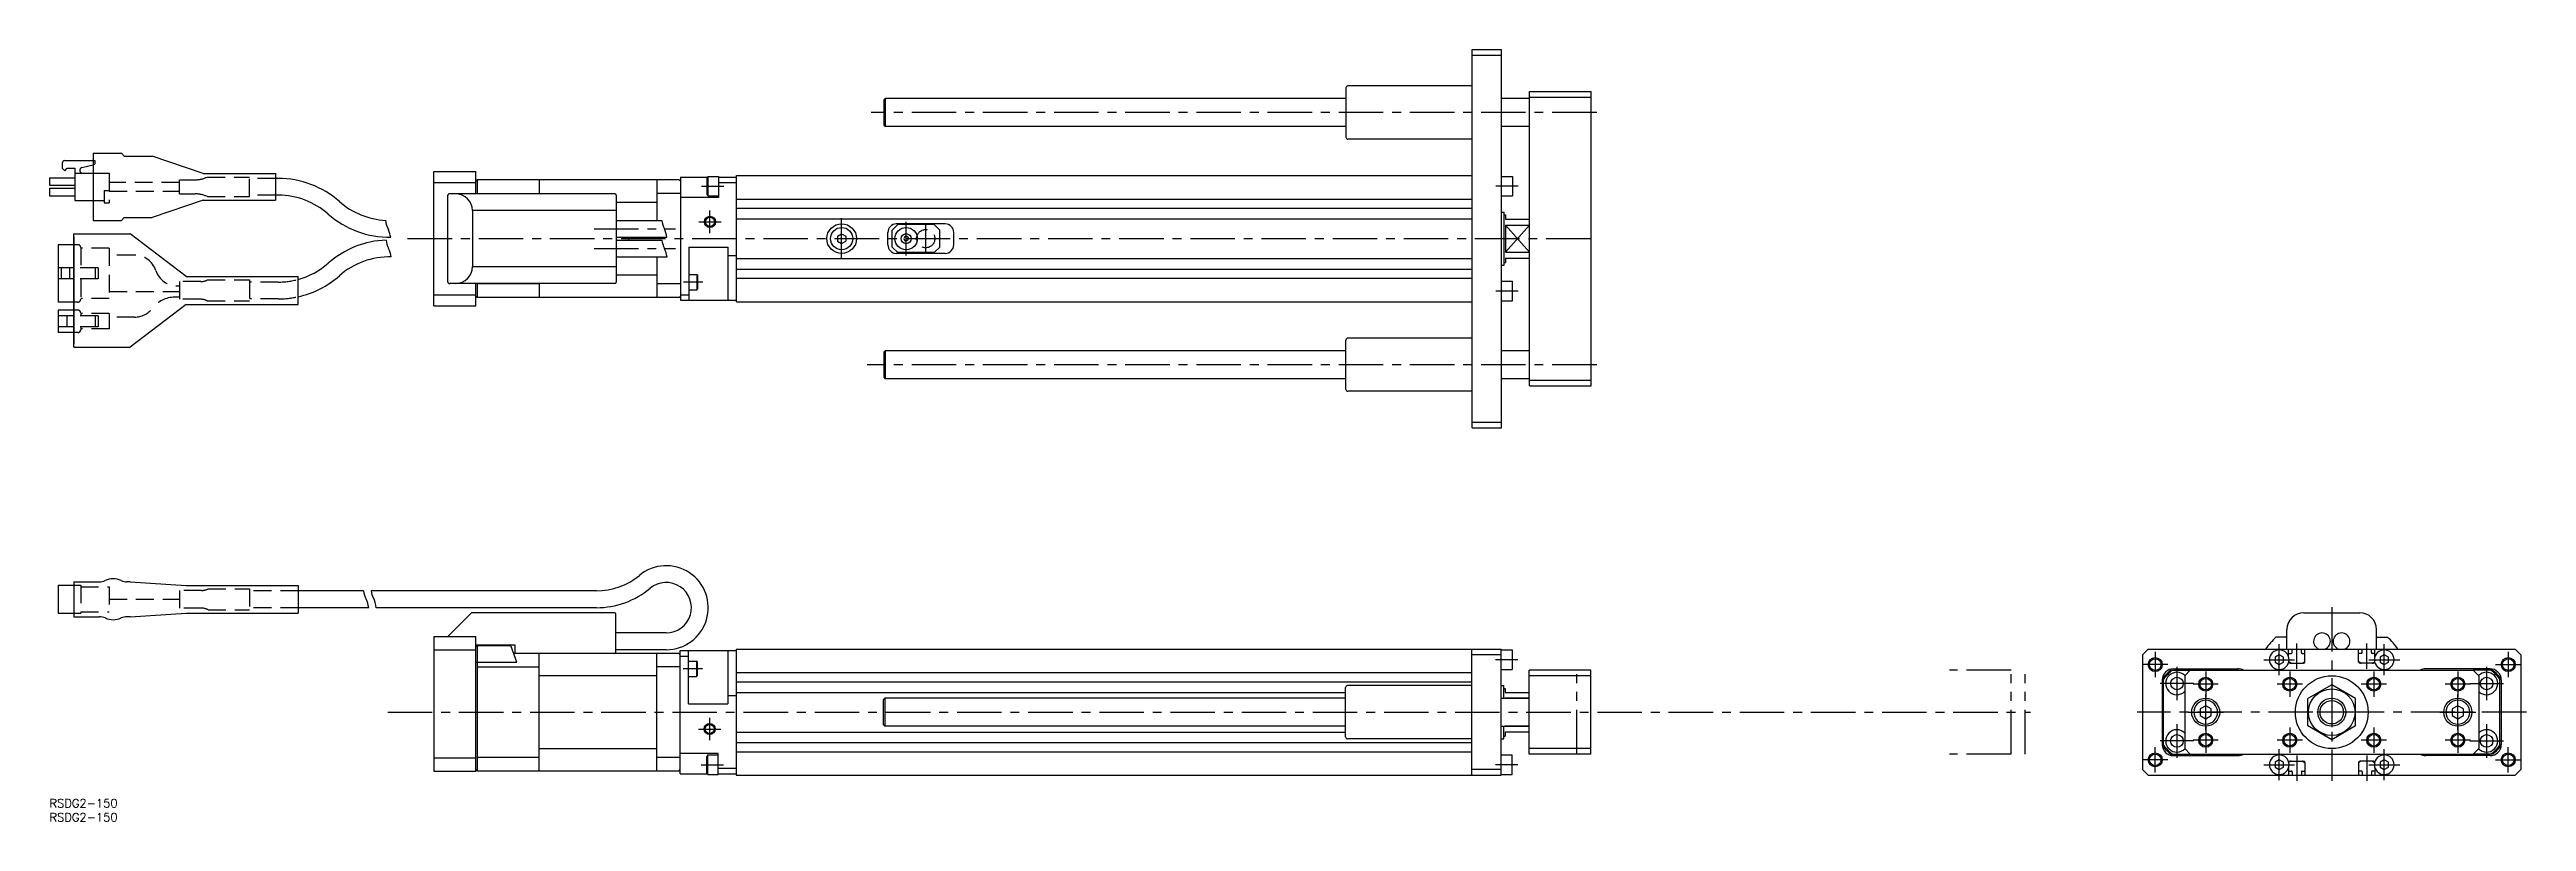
# Model space of a CAD drawing. Extents: x 0 to 884, y -8 to 268.
import ezdxf

# ---------------------------------------------------------------- set-up
doc = ezdxf.new("R2010")
doc.units = 0
doc.header["$LTSCALE"] = 0.5
for name, pattern in [('CENTER', [50.8, 31.75, -6.35, 6.35, -6.35]), ('DASHED', [19.05, 12.7, -6.35]), ('PHANTOM', [63.5, 31.75, -6.35, 6.35, -6.35, 6.35, -6.35])]:
    doc.linetypes.add(name, pattern=pattern)
for name, color, linetype in [('MSM_CENTER', 1, 'CENTER'), ('MSM_CONTINUOUS', 7, 'CONTINUOUS'), ('MSM_DASHED', 4, 'DASHED'), ('MSM_IMAGINARY', 6, 'PHANTOM'), ('MSM_NARROW', 5, 'CONTINUOUS'), ('MSM_PART_NUMBER', 7, 'CONTINUOUS')]:
    doc.layers.add(name, color=color, linetype=linetype)
doc.styles.get("Standard").update_dxf_attribs({"font": 'txt.shx', "height": 3, "bigfont": 'bigfont.shx'})

# ---------------------------------------------------------------- blocks, each defined once
blk = doc.blocks.new('*U2')
at = {"layer": 'MSM_PART_NUMBER'}
blk.add_text('RSDG2-150', height=3, dxfattribs=at).set_placement((0, -3))
blk = doc.blocks.new('*U3')
at = {"layer": 'MSM_PART_NUMBER'}
blk.add_text('RSDG2-150', height=3, dxfattribs=at).set_placement((0, -8))

msp = doc.modelspace()

# ---------------------------------------------------------------- linework, layer by layer
at = {"layer": 'MSM_CENTER'}
for p, q in [((552.24, 245.04), (293.23, 245.04)), ((232.74, 218.78), (240.74, 218.78)), ((524.24, 218.78), (516.24, 218.78)), ((194.34, 203.54), (223.48, 203.54)), ((231.74, 206.04), (239.74, 206.04)), ((235.74, 202.04), (235.74, 210.04)), ((282.74, 192.74), (282.74, 207.34)), ((305.74, 194.04), (305.74, 206.04)), ((312.74, 194.79), (312.74, 205.29)), ((127.8, 200.04), (552.24, 200.04)), ((194.34, 196.54), (223.46, 196.56)), ((233.24, 184.54), (226.24, 184.54)), ((524.24, 181.31), (516.24, 181.31)), ((552.24, 155.04), (291.84, 155.04)), ((814.61, 68.5), (814.61, 6.5)), ((795.87, 44.24), (795.87, 55.24)), ((802.11, 46.5), (802.11, 55.5)), ((827.11, 46.5), (827.11, 55.5)), ((833.35, 44.24), (833.35, 55.24)), ((233.12, 46.5), (226.12, 46.5)), ((524.12, 49.74), (516.12, 49.74)), ((756.11, 48), (747.11, 48)), ((751.61, 52.5), (751.61, 43.5)), ((759.35, 47.25), (759.35, 35.25)), ((769.61, 45.5), (769.61, 36.36)), ((790.37, 49.74), (801.37, 49.74)), ((799.61, 45.5), (799.61, 36.5)), ((827.85, 49.74), (838.85, 49.74)), ((829.61, 45.5), (829.61, 36.5)), ((859.61, 45.5), (859.61, 36.36)), ((869.86, 47.25), (869.86, 35.25)), ((873.11, 48), (882.11, 48)), ((877.61, 52.5), (877.61, 43.5)), ((765.35, 41.25), (753.35, 41.25)), ((774.11, 41), (765.11, 41)), ((769.61, 24.62), (769.61, 37.37)), ((804.11, 41), (795.11, 41)), ((814.61, 41.5), (814.61, 20.5)), ((834.11, 41), (825.11, 41)), ((864.11, 41), (855.11, 41)), ((859.61, 24.62), (859.61, 37.37)), ((863.86, 41.25), (875.86, 41.25)), ((120.72, 31), (707.12, 31)), ((235.62, 29), (235.62, 21)), ((884.11, 31), (745.11, 31)), ((759.35, 26.75), (759.35, 14.75)), ((763.23, 31), (775.98, 31)), ((825.11, 31), (804.11, 31)), ((853.23, 31), (865.98, 31)), ((869.86, 26.75), (869.86, 14.75)), ((231.62, 25), (239.62, 25)), ((751.61, 9.5), (751.61, 18.5)), ((765.35, 20.75), (753.35, 20.75)), ((774.11, 21), (765.11, 21)), ((769.61, 26.04), (769.61, 16.5)), ((804.11, 21), (795.11, 21)), ((795.87, 6.76), (795.87, 17.76)), ((799.61, 25.5), (799.61, 16.5)), ((834.11, 21), (825.11, 21)), ((829.61, 25.5), (829.61, 16.5)), ((833.35, 6.76), (833.35, 17.76)), ((864.11, 21), (855.11, 21)), ((859.61, 26.04), (859.61, 16.5)), ((863.86, 20.75), (875.86, 20.75)), ((877.61, 9.5), (877.61, 18.5)), ((232.62, 12.26), (240.62, 12.26)), ((524.12, 12.26), (516.12, 12.26)), ((756.11, 14), (747.11, 14)), ((790.37, 12.26), (801.37, 12.26)), ((802.11, 15.5), (802.11, 6.5)), ((827.11, 15.5), (827.11, 6.5)), ((827.85, 12.26), (838.85, 12.26)), ((873.11, 14), (882.11, 14))]:
    msp.add_line(p, q, dxfattribs=at)
at = {"layer": 'MSM_CONTINUOUS'}
for p, q in [((507.74, 132.54), (507.74, 267.54)), ((507.74, 267.54), (518.24, 267.54)), ((507.74, 265.54), (518.24, 265.54)), ((518.24, 132.54), (518.24, 267.54)), ((298.24, 250.04), (297.74, 249.54)), ((297.74, 249.54), (297.74, 240.54)), ((298.24, 250.04), (298.24, 240.04)), ((462.74, 250.04), (298.24, 250.04)), ((462.74, 253.84), (462.74, 236.24)), ((507.74, 254.54), (463.44, 254.54)), ((528.24, 250.04), (518.24, 250.04)), ((528.24, 147.54), (528.24, 252.54)), ((528.24, 252.54), (550.24, 252.54)), ((528.24, 250.54), (550.24, 250.54)), ((550.24, 147.54), (550.24, 252.54)), ((297.74, 240.54), (298.24, 240.04)), ((462.74, 240.04), (298.24, 240.04)), ((528.24, 240.04), (518.24, 240.04)), ((15.63, 230.54), (15.63, 206.54)), ((15.63, 230.54), (25.63, 230.54)), ((26.63, 229.54), (25.63, 230.54)), ((507.74, 235.54), (463.44, 235.54)), ((0, 221.78), (9, 221.78)), ((0, 221.78), (0, 219.08)), ((4.5, 227), (4.5, 225.2)), ((5.4, 224.3), (4.5, 225.2)), ((5.4, 227.9), (15.63, 227.9)), ((5.4, 224.3), (6.3, 225.2)), ((6.3, 225.2), (9, 225.2)), ((9, 225.2), (9, 213.68)), ((9, 223.4), (15.63, 223.4)), ((11.56, 225.4), (15.63, 226.44)), ((26.63, 229.54), (36.63, 229.54)), ((54.78, 223.34), (36.63, 229.54)), ((54.78, 223.34), (80.63, 223.34)), ((80.63, 223.34), (80.63, 213.74)), ((81.64, 221.54), (80.63, 221.54)), ((137.12, 224.04), (152.12, 224.04)), ((137.12, 176.04), (137.12, 224.04)), ((152.12, 216.04), (152.12, 224.04)), ((152.62, 221.04), (152.12, 220.54)), ((152.62, 221.04), (152.62, 216.04)), ((224.74, 221.04), (152.62, 221.04)), ((174.72, 221.04), (174.72, 216.04)), ((216.74, 221.04), (216.74, 206.54)), ((224.74, 221.04), (225.24, 220.54)), ((225.24, 222.04), (234.9, 222.04)), ((225.24, 222.04), (225.24, 178.04)), ((235.04, 222.28), (234.74, 221.76)), ((234.74, 215.8), (234.74, 221.76)), ((235.04, 215.28), (235.04, 222.28)), ((235.04, 222.28), (238.74, 222.28)), ((238.74, 222.28), (238.74, 214.78)), ((238.74, 222.04), (245.24, 222.04)), ((245.24, 222.54), (507.74, 222.54)), ((245.24, 177.54), (245.24, 222.54)), ((245.24, 177.54), (245.24, 222.54)), ((518.24, 222.28), (522.24, 222.28)), ((522.24, 222.28), (522.24, 215.28)), ((0, 219.08), (9, 219.08)), ((0, 218), (9, 218)), ((0, 218), (0, 215.3)), ((0, 215.3), (9, 215.3)), ((9, 213.68), (15.63, 213.68)), ((54.78, 213.74), (36.63, 207.54)), ((54.78, 213.74), (80.63, 213.74)), ((81.64, 215.54), (80.63, 215.54)), ((137.12, 220.04), (152.12, 220.04)), ((142.14, 184.55), (142.14, 215.54)), ((201.74, 216.04), (142.83, 216.04)), ((152.62, 216.21), (174.72, 216.21)), ((202.24, 215.54), (202.24, 184.54)), ((202.24, 213.11), (216.74, 213.11)), ((225.24, 216.21), (216.74, 216.21)), ((238.74, 214.78), (225.24, 214.78)), ((235.04, 215.28), (234.74, 215.8)), ((235.04, 215.28), (238.74, 215.28)), ((238.74, 220.04), (245.24, 220.04)), ((245.24, 214.19), (507.74, 214.19)), ((518.24, 215.28), (522.24, 215.28)), ((15.63, 206.54), (25.63, 206.54)), ((26.63, 207.54), (25.63, 206.54)), ((26.63, 207.54), (36.63, 207.54)), ((150.94, 210.04), (150.94, 190.04)), ((202.24, 210.04), (150.94, 210.04)), ((202.24, 206.54), (218.53, 206.54)), ((245.24, 210.89), (507.74, 210.89)), ((245.24, 207.13), (507.74, 207.13)), ((302.74, 205.04), (300.74, 203.04)), ((319.74, 205.29), (302.24, 205.29)), ((315.74, 205.04), (302.74, 205.04)), ((317.74, 203.04), (315.74, 205.04)), ((518.24, 209.54), (519.24, 209.54)), ((519.24, 190.54), (519.24, 209.54)), ((519.24, 208.54), (519.74, 208.54)), ((519.74, 208.54), (519.74, 207.04)), ((519.74, 207.04), (528.24, 207.04)), ((519.74, 204.87), (528.24, 204.87)), ((519.74, 204.87), (519.74, 195.22)), ((3.13, 197.89), (3.13, 177.39)), ((8.73, 197.89), (3.13, 197.89)), ((8.73, 161.34), (8.73, 201.74)), ((8.73, 201.74), (28.73, 201.74)), ((8.73, 200.74), (8.73, 162.34)), ((48.73, 186.49), (28.73, 201.74)), ((202.24, 200.54), (220.38, 200.54)), ((202.24, 199.54), (218.58, 199.54)), ((206.64, 200.54), (206.64, 199.54)), ((228.24, 197.04), (228.24, 178.04)), ((228.24, 197.04), (242.24, 197.04)), ((242.24, 178.04), (242.24, 197.04)), ((281.24, 200.91), (282.74, 201.78)), ((281.24, 200.91), (281.24, 199.18)), ((281.24, 199.18), (282.74, 198.31)), ((282.74, 201.78), (284.24, 200.91)), ((282.74, 198.31), (284.24, 199.18)), ((284.24, 200.91), (284.24, 199.18)), ((299.24, 197.79), (299.24, 202.29)), ((300.74, 197.04), (300.74, 203.04)), ((300.74, 197.04), (302.74, 195.04)), ((319.74, 194.79), (302.24, 194.79)), ((315.74, 195.04), (302.74, 195.04)), ((305.31, 200.79), (304.88, 200.04)), ((304.88, 200.04), (305.31, 199.29)), ((306.17, 200.79), (305.31, 200.79)), ((306.17, 199.29), (305.31, 199.29)), ((306.17, 200.79), (306.61, 200.04)), ((306.61, 200.04), (306.17, 199.29)), ((317.74, 197.04), (315.74, 195.04)), ((317.74, 197.04), (317.74, 203.04)), ((322.74, 197.79), (322.74, 202.29)), ((519.74, 195.22), (528.24, 195.22)), ((8.73, 189.64), (3.13, 189.64)), ((4.13, 189.64), (4.13, 185.64)), ((7.13, 189.64), (7.13, 185.64)), ((48.73, 186.49), (88.73, 186.49)), ((88.73, 176.59), (88.73, 186.49)), ((150.94, 190.04), (202.24, 190.04)), ((202.24, 193.54), (220.42, 193.54)), ((216.74, 186.98), (202.24, 186.98)), ((216.74, 193.54), (216.74, 179.04)), ((228.24, 187.29), (231.04, 187.29)), ((231.04, 187.29), (231.04, 181.79)), ((231.24, 187.09), (231.04, 187.29)), ((231.24, 187.09), (231.24, 181.99)), ((242.24, 194.04), (245.24, 194.04)), ((245.24, 192.96), (507.74, 192.96)), ((245.24, 189.19), (507.74, 189.19)), ((245.24, 185.89), (507.74, 185.89)), ((518.24, 190.54), (519.24, 190.54)), ((519.24, 191.54), (519.74, 191.54)), ((519.74, 193.04), (519.74, 191.54)), ((519.74, 193.04), (528.24, 193.04)), ((8.73, 185.64), (3.13, 185.64)), ((8.73, 177.39), (3.13, 177.39)), ((137.12, 180.04), (152.12, 180.04)), ((201.74, 184.04), (142.83, 184.04)), ((152.12, 179.54), (152.12, 184.04)), ((152.12, 180.04), (152.12, 184.04)), ((152.12, 176.04), (152.12, 180.04)), ((152.12, 179.54), (152.62, 179.04)), ((152.62, 184.04), (152.62, 179.04)), ((174.72, 183.88), (152.62, 183.88)), ((224.74, 179.04), (152.62, 179.04)), ((174.72, 184.04), (174.72, 179.04)), ((225.24, 183.88), (216.74, 183.88)), ((224.74, 179.04), (225.24, 179.54)), ((225.24, 180.04), (228.24, 180.04)), ((225.24, 178.04), (245.24, 178.04)), ((228.24, 181.79), (231.04, 181.79)), ((231.24, 181.99), (231.04, 181.79)), ((245.24, 177.54), (507.74, 177.54)), ((518.24, 184.81), (522.24, 184.81)), ((518.24, 177.81), (522.24, 177.81)), ((522.24, 177.81), (522.24, 184.81)), ((3.13, 174.54), (3.13, 166.54)), ((8.73, 174.54), (3.13, 174.54)), ((8.73, 172.54), (3.13, 172.54)), ((8.73, 168.54), (3.13, 168.54)), ((6.13, 172.54), (6.13, 168.54)), ((48.73, 176.59), (28.73, 161.34)), ((48.73, 176.59), (88.73, 176.59)), ((137.12, 176.04), (152.12, 176.04)), ((8.73, 166.54), (3.13, 166.54)), ((8.73, 161.34), (28.73, 161.34)), ((298.24, 160.04), (297.74, 159.54)), ((297.74, 159.54), (297.74, 150.54)), ((298.24, 160.04), (298.24, 150.04)), ((462.74, 160.04), (298.24, 160.04)), ((462.74, 146.24), (462.74, 163.84)), ((507.74, 164.54), (463.44, 164.54)), ((528.24, 160.04), (518.24, 160.04)), ((297.74, 150.54), (298.24, 150.04)), ((462.74, 150.04), (298.24, 150.04)), ((507.74, 145.54), (463.44, 145.54)), ((528.24, 150.04), (518.24, 150.04)), ((528.24, 149.54), (550.24, 149.54)), ((528.24, 147.54), (550.24, 147.54)), ((507.74, 134.54), (518.24, 134.54)), ((507.74, 132.54), (518.24, 132.54)), ((3.13, 76.3), (3.13, 66.3)), ((3.13, 76.3), (8.73, 76.3)), ((8.73, 77.5), (8.73, 65.1)), ((8.73, 77.5), (17.82, 77.5)), ((28.73, 77.5), (27.63, 77.5)), ((28.73, 77.5), (48.73, 76.25)), ((48.73, 76.25), (88.73, 76.25)), ((88.73, 76.25), (88.73, 66.35)), ((112.08, 74.3), (88.73, 74.3)), ((195.2, 74.3), (114.76, 74.3)), ((3.13, 66.3), (8.73, 66.3)), ((8.73, 65.1), (17.82, 65.1)), ((28.73, 65.1), (27.63, 65.1)), ((28.73, 65.1), (48.73, 66.35)), ((48.73, 66.35), (88.73, 66.35)), ((113.93, 68.3), (88.73, 68.3)), ((195.2, 68.3), (116.61, 68.3)), ((150.48, 66.35), (142.12, 58)), ((201.62, 66.5), (150.83, 66.5)), ((202.12, 52.5), (202.12, 66)), ((804.61, 66.5), (824.61, 66.5)), ((137.12, 58), (152.12, 58)), ((137.12, 58), (137.12, 10)), ((137.12, 53.28), (152.12, 53.28)), ((152.12, 10), (152.12, 58)), ((152.12, 55), (166.12, 55)), ((152.62, 54.8), (152.12, 54.3)), ((152.62, 54.8), (152.62, 10)), ((152.62, 54.8), (164.27, 54.8)), ((166.8, 48.84), (164.74, 54.47)), ((166.12, 55), (166.12, 52)), ((220.12, 59.3), (202.12, 59.3)), ((220.12, 53.3), (202.12, 53.3)), ((245.12, 53.5), (518.12, 53.5)), ((245.12, 53.5), (245.12, 8.5)), ((507.62, 8.5), (507.62, 53.5)), ((518.12, 8.5), (518.12, 53.5)), ((518.12, 53.24), (522.12, 53.24)), ((522.12, 53.24), (522.12, 46.24)), ((747.11, 51.5), (749.11, 53.5)), ((749.11, 53.5), (880.11, 53.5)), ((798.61, 57.8), (794.69, 57.8)), ((798.61, 53.5), (798.61, 60.5)), ((799.21, 50.82), (799.21, 53.5)), ((800.46, 52.3), (800.46, 53.5)), ((803.76, 52.3), (803.76, 53.5)), ((805.01, 49), (805.01, 53.5)), ((824.21, 49), (824.21, 53.5)), ((825.46, 52.3), (825.46, 53.5)), ((828.76, 52.3), (828.76, 53.5)), ((830.01, 50.82), (830.01, 53.5)), ((830.61, 53.5), (830.61, 60.5)), ((830.61, 57.8), (834.52, 57.8)), ((880.11, 53.5), (882.11, 51.5)), ((152.12, 48.84), (166.8, 48.84)), ((152.12, 48.84), (166.14, 48.84)), ((152.62, 47.16), (174.61, 47.16)), ((224.62, 52), (165.64, 52)), ((174.61, 52), (174.61, 10)), ((216.62, 52), (216.62, 10)), ((225.12, 47.16), (216.62, 47.16)), ((224.62, 52), (225.12, 51.5)), ((225.12, 53), (245.12, 53)), ((225.12, 9), (225.12, 53)), ((225.12, 51), (228.12, 51)), ((228.12, 34), (228.12, 53)), ((228.12, 49.25), (230.92, 49.25)), ((230.92, 49.25), (230.92, 43.75)), ((231.12, 49.05), (230.92, 49.25)), ((231.12, 49.05), (231.12, 43.95)), ((242.12, 53), (242.12, 34)), ((245.12, 45.15), (507.62, 45.15)), ((518.12, 51.5), (507.62, 51.5)), ((518.12, 46.24), (522.12, 46.24)), ((528.12, 16), (528.12, 46)), ((550.12, 46), (528.12, 46)), ((550.12, 16), (550.12, 46)), ((747.11, 51.5), (747.11, 10.5)), ((757.15, 46), (764.11, 46)), ((758.11, 46.5), (781.11, 46.5)), ((762.11, 44), (764.11, 46)), ((764.11, 46), (865.11, 46)), ((795.87, 51.47), (794.37, 50.6)), ((794.37, 50.6), (794.37, 48.87)), ((794.37, 48.87), (795.87, 48.01)), ((797.37, 50.6), (795.87, 51.47)), ((795.87, 48.01), (797.37, 48.87)), ((797.37, 48.87), (797.37, 50.6)), ((800.03, 48.53), (799.3, 48.95)), ((799.41, 52), (800.16, 52)), ((799.71, 48.5), (804.51, 48.5)), ((804.06, 52), (804.81, 52)), ((804.19, 48.53), (804.91, 48.94)), ((825.03, 48.53), (824.31, 48.94)), ((825.16, 52), (824.41, 52)), ((829.51, 48.5), (824.71, 48.5)), ((829.81, 52), (829.06, 52)), ((829.19, 48.53), (829.92, 48.95)), ((833.35, 51.47), (831.85, 50.6)), ((831.85, 50.6), (831.85, 48.87)), ((831.85, 48.87), (833.35, 48.01)), ((834.85, 50.6), (833.35, 51.47)), ((833.35, 48.01), (834.85, 48.87)), ((834.85, 48.87), (834.85, 50.6)), ((871.11, 46.5), (848.11, 46.5)), ((872.07, 46), (865.11, 46)), ((865.11, 46), (867.11, 44)), ((882.11, 51.5), (882.11, 10.5)), ((174.61, 44.06), (216.62, 44.06)), ((228.12, 43.75), (230.92, 43.75)), ((231.12, 43.95), (230.92, 43.75)), ((242.12, 37), (245.12, 37)), ((245.12, 41.85), (507.62, 41.85)), ((245.12, 38.09), (462.62, 38.09)), ((297.62, 35.5), (298.12, 36)), ((297.62, 26.5), (297.62, 35.5)), ((298.12, 36), (298.12, 26)), ((462.62, 36), (298.12, 36)), ((462.62, 22.2), (462.62, 39.8)), ((507.62, 40.5), (463.32, 40.5)), ((518.12, 40.5), (519.12, 40.5)), ((518.12, 36), (528.12, 36)), ((519.12, 36), (519.12, 40.5)), ((519.12, 39.5), (519.62, 39.5)), ((519.62, 39.5), (519.62, 38)), ((519.62, 39.5), (519.62, 38)), ((519.62, 38), (528.12, 38)), ((528.12, 36), (519.62, 36)), ((550.12, 44), (528.12, 44)), ((754.11, 42.5), (754.11, 19.5)), ((754.61, 18.54), (754.61, 43.46)), ((762.11, 44), (762.11, 18)), ((814.61, 40.81), (806.11, 35.91)), ((806.11, 26.09), (806.11, 35.91)), ((823.11, 35.91), (814.61, 40.81)), ((823.11, 26.09), (823.11, 35.91)), ((867.11, 44), (867.11, 18)), ((874.61, 18.54), (874.61, 43.46)), ((875.11, 42.5), (875.11, 19.5)), ((228.12, 34), (242.12, 34)), ((769.61, 33.31), (767.61, 32.15)), ((767.61, 32.15), (767.61, 29.85)), ((767.61, 29.85), (769.61, 28.69)), ((771.61, 32.15), (769.61, 33.31)), ((769.61, 28.69), (771.61, 29.85)), ((771.61, 29.85), (771.61, 32.15)), ((859.61, 33.31), (857.61, 32.15)), ((857.61, 32.15), (857.61, 29.85)), ((857.61, 29.85), (859.61, 28.69)), ((861.61, 32.15), (859.61, 33.31)), ((859.61, 28.69), (861.61, 29.85)), ((861.61, 29.85), (861.61, 32.15)), ((216.62, 17.94), (174.61, 17.94)), ((245.12, 23.91), (462.62, 23.91)), ((245.12, 20.15), (507.62, 20.15)), ((297.62, 26.5), (298.12, 26)), ((462.62, 26), (298.12, 26)), ((507.62, 21.5), (463.32, 21.5)), ((518.12, 26), (528.12, 26)), ((518.12, 21.5), (519.12, 21.5)), ((519.12, 21.5), (519.12, 26)), ((519.12, 22.5), (519.62, 22.5)), ((528.12, 26), (519.62, 26)), ((519.62, 24), (528.12, 24)), ((519.62, 24), (519.62, 22.5)), ((519.62, 24), (519.62, 22.5)), ((550.12, 18), (528.12, 18)), ((764.11, 16), (762.11, 18)), ((814.61, 21.19), (806.11, 26.09)), ((823.11, 26.09), (814.61, 21.19)), ((865.11, 16), (867.11, 18)), ((137.12, 14.72), (152.12, 14.72)), ((137.12, 10), (152.12, 10)), ((152.12, 10.5), (152.62, 10)), ((174.61, 14.84), (152.62, 14.84)), ((224.62, 10), (152.62, 10)), ((225.12, 14.84), (216.62, 14.84)), ((224.62, 10), (225.12, 10.5)), ((238.62, 16.26), (225.12, 16.26)), ((225.12, 9), (234.79, 9)), ((234.92, 15.76), (234.62, 15.24)), ((234.62, 9.28), (234.62, 15.24)), ((234.92, 8.76), (234.62, 9.28)), ((234.92, 8.76), (234.92, 15.76)), ((234.92, 15.76), (238.62, 15.76)), ((238.62, 8.76), (238.62, 16.26)), ((238.62, 11), (245.12, 11)), ((238.62, 9), (245.12, 9)), ((245.12, 16.85), (507.62, 16.85)), ((518.12, 10.5), (507.62, 10.5)), ((518.12, 15.76), (522.12, 15.76)), ((522.12, 8.76), (522.12, 15.76)), ((550.12, 16), (528.12, 16)), ((749.11, 8.5), (747.11, 10.5)), ((757.15, 16), (764.11, 16)), ((758.11, 15.5), (781.11, 15.5)), ((764.11, 16), (865.11, 16)), ((795.87, 13.99), (794.37, 13.13)), ((794.37, 13.13), (794.37, 11.4)), ((794.37, 11.4), (795.87, 10.53)), ((797.37, 13.13), (795.87, 13.99)), ((795.87, 10.53), (797.37, 11.4)), ((797.37, 11.4), (797.37, 13.13)), ((799.21, 11.18), (799.21, 8.5)), ((800.03, 13.47), (799.3, 13.05)), ((799.41, 10), (800.16, 10)), ((799.71, 13.5), (804.51, 13.5)), ((800.46, 9.7), (800.46, 8.5)), ((803.76, 9.7), (803.76, 8.5)), ((804.06, 10), (804.81, 10)), ((804.19, 13.47), (804.91, 13.06)), ((805.01, 13), (805.01, 8.5)), ((824.21, 13), (824.21, 8.5)), ((825.03, 13.47), (824.31, 13.06)), ((825.16, 10), (824.41, 10)), ((829.51, 13.5), (824.71, 13.5)), ((825.46, 9.7), (825.46, 8.5)), ((828.76, 9.7), (828.76, 8.5)), ((829.81, 10), (829.06, 10)), ((829.19, 13.47), (829.92, 13.05)), ((830.01, 11.18), (830.01, 8.5)), ((833.35, 13.99), (831.85, 13.13)), ((831.85, 13.13), (831.85, 11.4)), ((831.85, 11.4), (833.35, 10.53)), ((834.85, 13.13), (833.35, 13.99)), ((833.35, 10.53), (834.85, 11.4)), ((834.85, 11.4), (834.85, 13.13)), ((871.11, 15.5), (848.11, 15.5)), ((872.07, 16), (865.11, 16)), ((880.11, 8.5), (882.11, 10.5)), ((234.92, 8.76), (238.62, 8.76)), ((245.12, 8.5), (518.12, 8.5)), ((518.12, 8.76), (522.12, 8.76)), ((749.11, 8.5), (880.11, 8.5))]:
    msp.add_line(p, q, dxfattribs=at)
for centre, radius in [((235.74, 206.04), 1.62), ((282.74, 200.04), 5.3), ((282.74, 200.04), 4), ((305.74, 200.04), 4), ((305.74, 200.04), 1.8), ((751.61, 48), 2.07), ((877.61, 48), 2.07), ((759.35, 41.25), 2.25), ((769.61, 31), 5), ((769.61, 31), 5), ((769.61, 41), 2.07), ((799.61, 41), 2.07), ((814.61, 31), 13), ((814.61, 31), 8.31), ((814.61, 31), 5), ((829.61, 41), 2.07), ((859.61, 31), 5), ((859.61, 41), 2.07), ((869.86, 41.25), 2.25), ((235.62, 25), 1.62), ((759.35, 20.75), 2.25), ((769.61, 21), 2.07), ((799.61, 21), 2.07), ((829.61, 21), 2.07), ((859.61, 21), 2.07), ((869.86, 20.75), 2.25), ((751.61, 14), 2.07), ((877.61, 14), 2.07)]:
    msp.add_circle(centre, radius, dxfattribs=at)
for centre, radius, start, end in [((463.44, 253.84), 0.7, 90, 180), ((463.44, 236.24), 0.7, 180, 270), ((5.4, 227), 0.9, 89.99998, 179.99996), ((11.81, 224.42), 1.01, 104.38142, 270), ((81.64, 188.54), 33, 48.59038, 90), ((81.64, 188.54), 27, 48.59038, 90), ((121.33, 233.54), 27, 228.59038, 267.08439), ((142.59, 215.52), 0.447, 131.66751, 182.49423), ((142.83, 215.2), 0.847, 89.81412, 129.51225), ((144.94, 210.04), 6, 0.00371, 89.99629), ((201.74, 215.54), 0.5, 0, 90), ((121.33, 233.54), 33, 228.59038, 270.78801), ((302.24, 202.29), 3, 90, 180.00001), ((319.74, 202.29), 3, 0, 90), ((121.33, 166.54), 33, 92.08055, 131.40962), ((302.24, 197.79), 3, 179.99999, 270), ((319.74, 197.79), 3, 270, 0), ((81.64, 211.54), 27, 285.20706, 311.40962), ((81.64, 211.54), 33, 282.39298, 311.40962), ((121.33, 166.54), 27, 88.64909, 131.40962), ((144.94, 190.04), 6, 270, 0), ((142.59, 184.57), 0.447, 182.49423, 237.45116), ((142.83, 184.89), 0.847, 235.2959, 270.18589), ((201.74, 184.54), 0.5, 270, 0), ((463.44, 163.84), 0.7, 90, 180), ((463.44, 146.24), 0.7, 180, 270), ((195.2, 98.3), 24, 270, 309.71514), ((195.2, 98.3), 24, 270, 309.71514), ((195.2, 98.3), 24, 270, 309.71514), ((195.2, 98.3), 24, 270, 309.71514), ((195.2, 98.3), 24, 270, 309.71514), ((220.12, 68.3), 15, 270, 129.71514), ((17.82, 82.3), 4.8, 270, 295.26441), ((22.73, 71.9), 6.7, 64.73559, 115.26441), ((27.63, 82.3), 4.8, 244.73559, 270), ((195.2, 98.3), 30, 270, 309.71514), ((220.12, 68.3), 9, 270, 129.71514), ((17.82, 60.3), 4.8, 64.73559, 90), ((22.73, 70.7), 6.7, 244.73559, 295.26441), ((27.63, 60.3), 4.8, 90, 115.26441), ((150.83, 66), 0.5, 90, 135), ((201.62, 66), 0.5, 0, 90), ((804.61, 60.5), 6, 90, 180), ((824.61, 60.5), 6, 360, 90), ((164.27, 54.3), 0.5, 20, 90), ((814.61, 36.79), 28.95, 133.47006, 144.74601), ((795.87, 49.74), 3.5, 0, 359.99971), ((811.11, 56.3), 3, 291.03947, 248.96053), ((818.11, 56.3), 3, 291.03947, 248.96053), ((833.35, 49.74), 3.5, 0, 359.99971), ((814.61, 36.79), 28.95, 35.25399, 46.52994), ((201.62, 52.5), 0.5, 270, 0), ((758.11, 42.5), 4, 90, 180), ((769.61, 31), 19.5, 129.71514, 140.28486), ((769.61, 31), 19.1, 128.2478, 141.7522), ((759.35, 41.25), 4, 44.93825, 313.49269), ((781.11, 42.5), 4, 61.04498, 90), ((799.41, 51.8), 0.2, 90, 180.00001), ((799.71, 49), 0.5, 208.15749, 270), ((800.13, 48.7), 0.2, 240, 270), ((800.16, 52.3), 0.3, 270, 0), ((804.06, 52.3), 0.3, 179.99999, 270), ((804.09, 48.7), 0.2, 270, 300), ((804.51, 49), 0.5, 270, 0), ((804.81, 51.8), 0.2, 0, 90), ((804.81, 49.12), 0.2, 300, 0), ((824.41, 51.8), 0.2, 90, 180), ((824.41, 49.12), 0.2, 180, 240), ((824.71, 49), 0.5, 180, 270), ((825.13, 48.7), 0.2, 240, 270), ((825.16, 52.3), 0.3, 270, 0.00001), ((829.06, 52.3), 0.3, 180, 270), ((829.09, 48.7), 0.2, 270, 300), ((829.51, 49), 0.5, 270, 331.84251), ((829.81, 51.8), 0.2, 359.99999, 90), ((848.11, 42.5), 4, 90, 118.95502), ((869.86, 41.25), 4, 226.50731, 135.06175), ((871.11, 42.5), 4, 0, 90), ((859.61, 31), 19.1, 38.2478, 51.7522), ((859.61, 31), 19.5, 39.71514, 50.28486), ((463.32, 39.8), 0.7, 90, 180), ((769.61, 31), 4.25, 0, 359.99971), ((859.61, 31), 4.25, 0, 359.99971), ((206.62, 18), 1, 180, 183.70733), ((463.32, 22.2), 0.7, 180, 270), ((758.11, 19.5), 4, 180, 270), ((769.61, 31), 19.1, 218.2478, 231.75219), ((769.61, 31), 19.5, 219.71513, 230.28486), ((759.35, 20.75), 4, 46.50731, 315.06175), ((869.86, 20.75), 4, 224.93825, 133.49269), ((871.11, 19.5), 4, 270, 0), ((859.61, 31), 19.1, 308.24781, 321.7522), ((859.61, 31), 19.5, 309.71514, 320.28487), ((781.11, 19.5), 4, 270, 298.95502), ((795.87, 12.26), 3.5, 0, 359.99971), ((799.41, 10.2), 0.2, 179.99999, 270), ((799.71, 13), 0.5, 90, 151.84251), ((800.13, 13.3), 0.2, 90, 120), ((800.16, 9.7), 0.3, 0, 90), ((804.06, 9.7), 0.3, 90, 180.00001), ((804.09, 13.3), 0.2, 60, 90), ((804.51, 13), 0.5, 0, 90), ((804.81, 10.2), 0.2, 270, 0), ((804.81, 12.88), 0.2, 0, 60), ((824.71, 13), 0.5, 90, 180), ((824.41, 12.88), 0.2, 120, 180), ((824.41, 10.2), 0.2, 180, 270), ((825.13, 13.3), 0.2, 90, 120), ((825.16, 9.7), 0.3, 359.99999, 90), ((829.06, 9.7), 0.3, 90, 180), ((829.09, 13.3), 0.2, 60, 90), ((829.51, 13), 0.5, 28.15749, 90), ((829.81, 10.2), 0.2, 270, 0.00001), ((833.35, 12.26), 3.5, 0, 359.99971), ((848.11, 19.5), 4, 241.04498, 270)]:
    msp.add_arc(centre, radius, start, end, dxfattribs=at)
at = {"layer": 'MSM_DASHED'}
for p, q in [((15.63, 227.9), (16.2, 227.9)), ((15.63, 226.44), (16.2, 226.59)), ((15.63, 223.4), (21.33, 223.4)), ((16.2, 227.9), (16.2, 226.59)), ((21.33, 223.4), (21.33, 212.78)), ((46.33, 221.04), (51.97, 221.04)), ((46.33, 216.04), (46.33, 221.04)), ((56.33, 222.04), (71.33, 222.04)), ((71.33, 215.04), (71.33, 222.04)), ((80.63, 221.54), (71.33, 221.54)), ((15.63, 213.68), (19.53, 213.68)), ((19.53, 217.28), (19.53, 212.78)), ((19.53, 217.28), (21.33, 217.28)), ((19.53, 212.78), (21.33, 212.78)), ((46.33, 220.04), (21.33, 220.04)), ((21.33, 217.04), (46.33, 217.04)), ((46.33, 216.04), (51.97, 216.04)), ((56.33, 215.04), (71.33, 215.04)), ((80.63, 215.54), (71.33, 215.54)), ((10.13, 197.89), (8.73, 197.89)), ((11.13, 196.89), (11.13, 189.64)), ((21.33, 196.64), (11.13, 196.64)), ((21.33, 196.64), (21.33, 178.64)), ((17.33, 189.64), (8.73, 189.64)), ((16.33, 189.64), (16.33, 185.64)), ((17.33, 189.64), (17.33, 185.64)), ((30.36, 194.14), (21.33, 194.14)), ((17.33, 185.64), (8.73, 185.64)), ((10.13, 177.39), (8.73, 177.39)), ((11.13, 185.64), (11.13, 178.39)), ((21.33, 178.64), (11.13, 178.64)), ((21.33, 181.14), (46.33, 181.14)), ((46.33, 179.14), (44.68, 179.14)), ((45.56, 183.14), (46.33, 183.14)), ((46.33, 184.69), (46.33, 178.39)), ((53.96, 184.69), (46.33, 184.69)), ((53.96, 178.39), (46.33, 178.39)), ((56.33, 185.29), (71.33, 185.29)), ((56.33, 177.79), (71.33, 177.79)), ((71.33, 185.29), (71.33, 177.79)), ((81.64, 184.54), (71.33, 184.54)), ((81.64, 178.54), (71.33, 178.54)), ((10.13, 174.54), (8.73, 174.54)), ((17.33, 172.54), (8.73, 172.54)), ((17.33, 168.54), (8.73, 168.54)), ((11.13, 173.54), (11.13, 172.54)), ((21.33, 173.29), (11.13, 173.29)), ((11.13, 168.54), (11.13, 167.54)), ((16.33, 172.54), (16.33, 168.54)), ((17.33, 172.54), (17.33, 168.54)), ((21.33, 173.29), (21.33, 167.79)), ((30.36, 172.04), (21.33, 172.04)), ((10.13, 166.54), (8.73, 166.54)), ((21.33, 167.79), (11.13, 167.79)), ((8.73, 76.3), (11.13, 76.3)), ((11.13, 76.3), (11.13, 66.3)), ((11.13, 75.8), (21.33, 75.8)), ((21.33, 75.8), (21.33, 66.8)), ((21.33, 71.3), (46.33, 71.3)), ((46.33, 74.45), (46.33, 68.15)), ((54.23, 74.45), (46.33, 74.45)), ((56.61, 75.05), (71.33, 75.05)), ((71.33, 75.05), (71.33, 67.55)), ((88.73, 74.3), (71.33, 74.3)), ((8.73, 66.3), (11.13, 66.3)), ((11.13, 66.8), (21.33, 66.8)), ((54.23, 68.15), (46.33, 68.15)), ((56.61, 67.55), (71.33, 67.55)), ((88.73, 68.3), (71.33, 68.3))]:
    msp.add_line(p, q, dxfattribs=at)
msp.add_circle((312.74, 200.04), 3.25, dxfattribs=at)
for centre, radius, start, end in [((51.97, 231.04), 10, 270, 295.84193), ((51.97, 206.04), 10, 64.15807, 90), ((10.13, 196.89), 1, 0, 90), ((30.36, 186.14), 8, 18.20996, 90), ((45.56, 191.14), 8, 198.20996, 270), ((10.13, 178.39), 1, 270, 0), ((44.68, 169.14), 10, 90, 142.73117), ((53.96, 189.69), 5, 270, 298.35764), ((53.96, 173.39), 5, 61.64236, 90), ((81.64, 211.54), 27, 270, 285.20706), ((81.64, 211.54), 33, 270, 282.39298), ((10.13, 173.54), 1, 359.99999, 90), ((30.36, 180.04), 8, 270, 322.73117), ((10.13, 167.54), 1, 270, 0.00001), ((54.23, 79.45), 5, 270, 298.35764), ((54.23, 63.15), 5, 61.64236, 90)]:
    msp.add_arc(centre, radius, start, end, dxfattribs=at)
at = {"layer": 'MSM_IMAGINARY'}
for p, q in [((545.12, 16), (545.12, 46)), ((700.12, 46), (678.12, 46)), ((700.12, 16), (700.12, 46)), ((705.12, 16), (705.12, 46)), ((700.12, 16), (678.12, 16))]:
    msp.add_line(p, q, dxfattribs=at)
at = {"layer": 'MSM_NARROW'}
for p, q in [((519.74, 195.22), (528.24, 204.87)), ((519.74, 204.87), (528.24, 195.22))]:
    msp.add_line(p, q, dxfattribs=at)
for centre, radius in [((235.74, 206.04), 2), ((751.61, 48), 2.5), ((877.61, 48), 2.5), ((769.61, 41), 2.5), ((799.61, 41), 2.5), ((829.61, 41), 2.5), ((859.61, 41), 2.5), ((235.62, 25), 2), ((814.61, 31), 4.19), ((769.61, 21), 2.5), ((799.61, 21), 2.5), ((829.61, 21), 2.5), ((859.61, 21), 2.5), ((751.61, 14), 2.5), ((877.61, 14), 2.5)]:
    msp.add_circle(centre, radius, dxfattribs=at)
for centre, radius, start, end in [((128.5, 207.2), 8.56, 184.16024, 208.20524), ((227.03, 207.59), 8.56, 187.02182, 208.20524), ((209.92, 199.05), 10.56, 8.12052, 25.16914), ((127.67, 200.18), 7.56, 185.00654, 208.20524), ((111.39, 198.66), 10.56, 10.28428, 25.16914), ((110.56, 191.64), 11.56, 9.42295, 25.16914), ((226.12, 200.14), 7.56, 184.50885, 208.20524), ((209.02, 191.6), 11.56, 9.6803, 25.16914), ((120.56, 75.44), 8.56, 187.68237, 208.20524), ((103.46, 66.91), 10.56, 7.58443, 25.16914), ((122.23, 75.44), 7.56, 188.7057, 208.20524), ((105.13, 66.91), 11.56, 6.92508, 25.16914)]:
    msp.add_arc(centre, radius, start, end, dxfattribs=at)

# ---------------------------------------------------------------- block references
at = {"layer": 'MSM_CONTINUOUS'}
for name in ['*U2', '*U3']:
    msp.add_blockref(name, (0, 0), dxfattribs=at)

doc.saveas('drawing.dxf')
